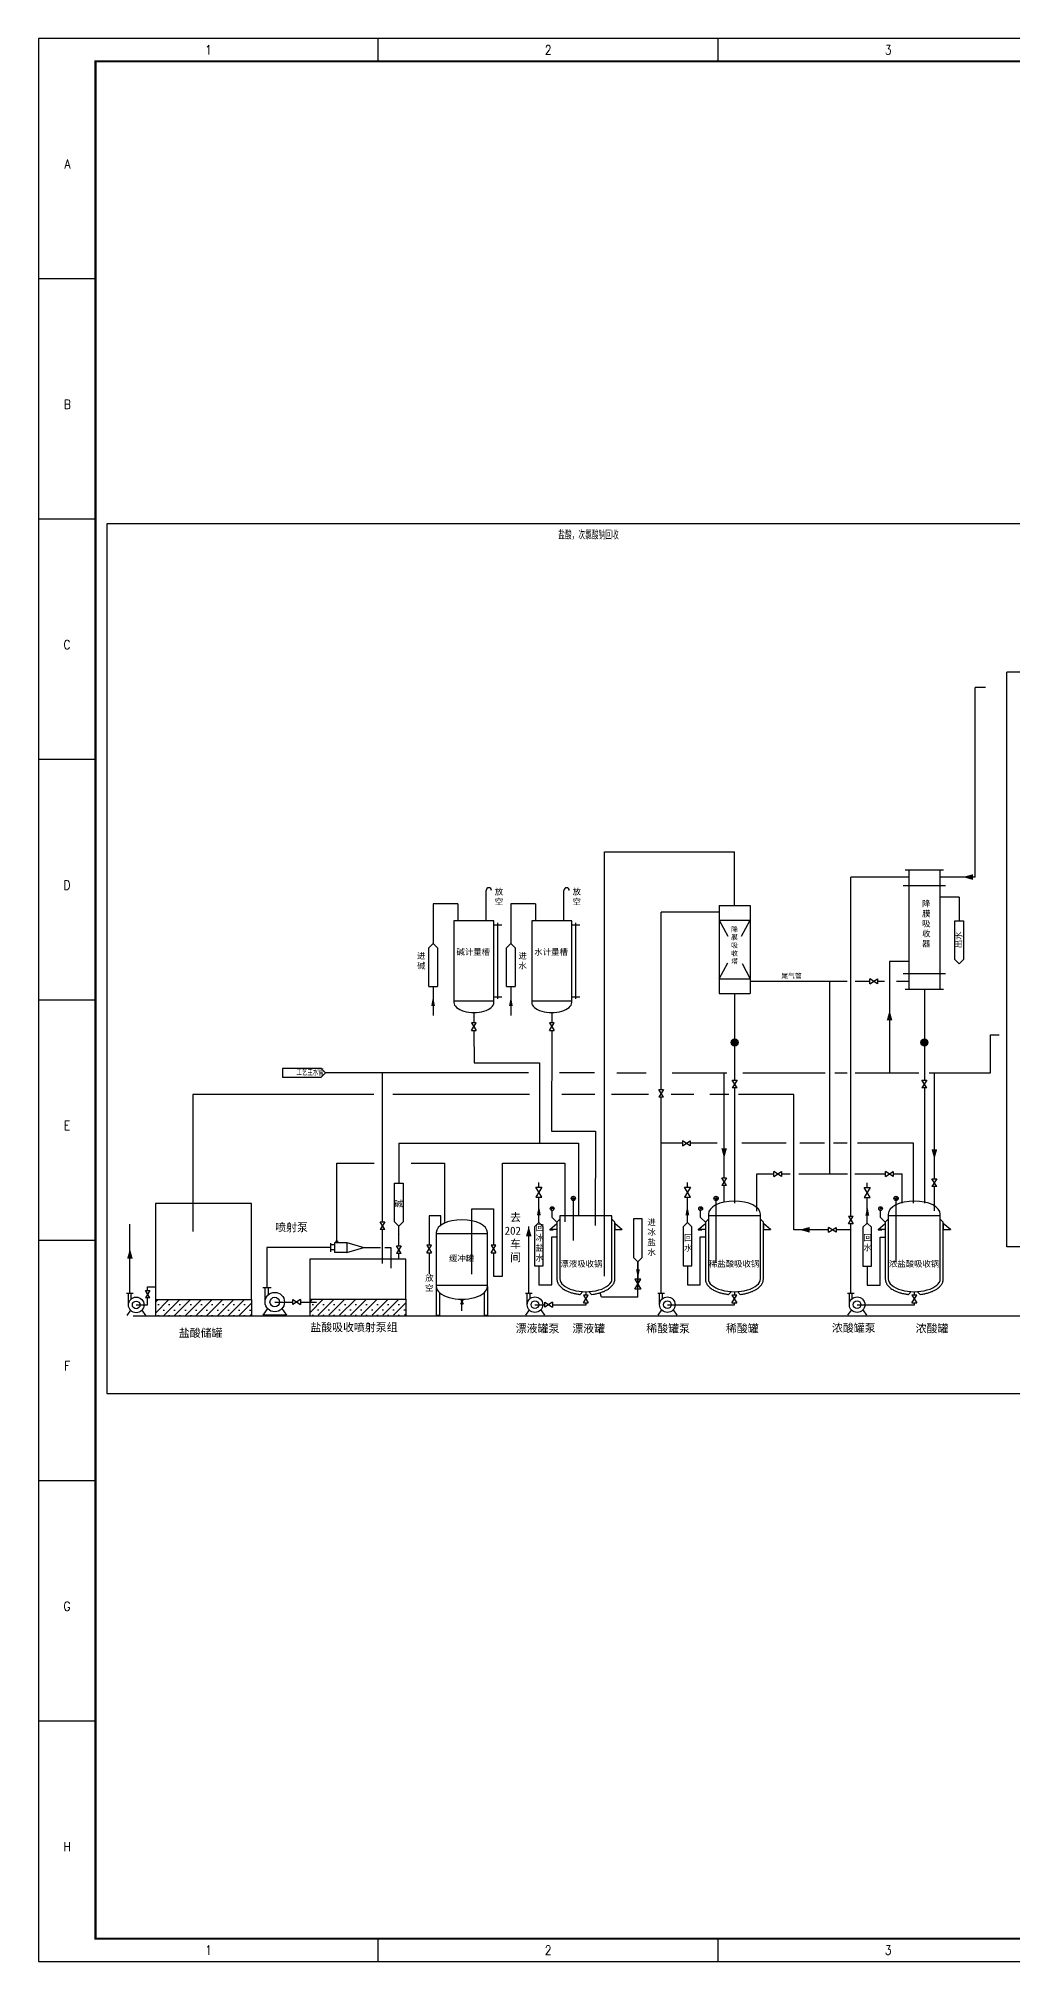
# Model space of a CAD drawing. Header units: millimetres. Extents: x 166235 to 642180, y -176646 to -48310.
# Drawn here: x 166235 to 208832, y -132410 to -48310 of the extents above; entities that cross this region are included whole.
import ezdxf
from ezdxf.enums import TextEntityAlignment as Align

# ---------------------------------------------------------------- set-up
doc = ezdxf.new("R2010")
doc.units = ezdxf.units.MM
doc.header["$LTSCALE"] = 1000
doc.linetypes.add('CENTER', pattern=[50.8, 31.75, -6.35, 6.35, -6.35])
doc.linetypes.add('CONTINOUS', pattern=[0])
doc.layers.add('C', color=1, linetype='CENTER', lineweight=25)
doc.layers.add('主物料走向', color=1, linetype='Continuous', lineweight=53)
for name, color, linetype in [('L', 2, 'CENTER'), ('R', 1, 'Continuous'), ('辅助物料管线', 3, 'Continuous'), ('辅助管线', 3, 'Continuous')]:
    doc.layers.add(name, color=color, linetype=linetype)
doc.styles.add('C', font='complex.shx', dxfattribs={"height": 4})
doc.styles.add('HZ', font='txt.shx', dxfattribs={"width": 0.8, "bigfont": 'hhztxt.shx'})
doc.styles.get("Standard").update_dxf_attribs({"font": 'simplex.shx', "bigfont": 'hhztxt.shx'})
doc.styles.add('图签', font='', dxfattribs={"width": 0.8, "height": 3})
doc.styles.get('图签').set_extended_font_data('SimSun')

# ---------------------------------------------------------------- blocks, each defined once
blk = doc.blocks.new('A0横向')
at = {"layer": 'C', "color": 0, "linetype": 'CONTINOUS'}
for p, q in [((427297884.15, 4237221679.93), (427297884.15, 4237221689.93)), ((427298032.78, 4237221679.93), (427298032.78, 4237221689.93)), ((427298181.4, 4237221679.93), (427298181.4, 4237221689.93)), ((427298330.03, 4237221679.93), (427298330.03, 4237221689.93)), ((427298478.65, 4237221679.93), (427298478.65, 4237221689.93)), ((427298627.28, 4237221679.93), (427298627.28, 4237221689.93)), ((427298775.9, 4237221679.93), (427298775.9, 4237221689.93)), ((427297760.53, 4237221584.81), (427297735.53, 4237221584.81)), ((427298924.53, 4237221584.81), (427298914.53, 4237221584.81)), ((427297760.53, 4237221479.68), (427297735.53, 4237221479.68)), ((427298924.53, 4237221479.68), (427298914.53, 4237221479.68)), ((427297760.53, 4237221374.56), (427297735.53, 4237221374.56)), ((427298924.53, 4237221374.56), (427298914.53, 4237221374.56)), ((427297760.53, 4237221269.43), (427297735.53, 4237221269.43)), ((427298924.53, 4237221269.43), (427298914.53, 4237221269.43)), ((427297760.53, 4237221164.31), (427297735.53, 4237221164.31)), ((427298924.53, 4237221164.31), (427298914.53, 4237221164.31)), ((427297760.53, 4237221059.18), (427297735.53, 4237221059.18)), ((427298924.53, 4237221059.18), (427298914.53, 4237221059.18)), ((427297760.53, 4237220954.06), (427297735.53, 4237220954.06)), ((427298924.53, 4237220954.06), (427298914.53, 4237220954.06)), ((427297884.15, 4237220848.93), (427297884.15, 4237220858.93)), ((427298032.78, 4237220848.93), (427298032.78, 4237220858.93)), ((427298181.4, 4237220848.93), (427298181.4, 4237220858.93)), ((427298330.03, 4237220848.93), (427298330.03, 4237220858.93)), ((427298478.65, 4237220848.93), (427298478.65, 4237220858.93)), ((427298627.28, 4237220848.93), (427298627.28, 4237220858.93)), ((427298775.9, 4237220848.93), (427298775.9, 4237220858.93))]:
    blk.add_line(p, q, dxfattribs=at)
blk.add_lwpolyline([(427297735.53, 4237220848.93), (427298924.53, 4237220848.93), (427298924.53, 4237221689.93), (427297735.53, 4237221689.93)], close=True, dxfattribs=at)
at = {"layer": 'C', "color": 0, "linetype": 'CONTINOUS', "const_width": 1}
blk.add_lwpolyline([(427297760.53, 4237220858.93), (427298914.53, 4237220858.93), (427298914.53, 4237221679.93), (427297760.53, 4237221679.93)], close=True, dxfattribs=at)
at = {"layer": 'C', "color": 0, "linetype": 'CONTINOUS', "style": 'C', "width": 0.85}
for s, p in [('1', (427297809.84, 4237221684.93)), ('2', (427297958.46, 4237221684.93)), ('3', (427298107.09, 4237221684.93)), ('4', (427298255.71, 4237221684.93)), ('5', (427298404.34, 4237221684.93)), ('6', (427298552.96, 4237221684.93)), ('7', (427298701.59, 4237221684.93)), ('8', (427298850.21, 4237221684.93)), ('A', (427297748.19, 4237221635.06)), ('A', (427298919.53, 4237221635.06)), ('B', (427297748.19, 4237221529.93)), ('B', (427298919.53, 4237221529.93)), ('C', (427297748.03, 4237221424.81)), ('C', (427298919.53, 4237221424.81)), ('D', (427297748.03, 4237221319.68)), ('D', (427298919.53, 4237221319.68)), ('E', (427297748.03, 4237221214.56)), ('E', (427298919.53, 4237221214.56)), ('F', (427297748.03, 4237221109.43)), ('F', (427298919.53, 4237221109.43)), ('G', (427297748.03, 4237221004.31)), ('G', (427298919.53, 4237221004.31)), ('H', (427297748.03, 4237220899.18)), ('H', (427298919.53, 4237220899.18)), ('1', (427297809.84, 4237220853.93)), ('2', (427297958.46, 4237220853.93)), ('3', (427298107.09, 4237220853.93)), ('4', (427298255.71, 4237220853.93)), ('5', (427298404.34, 4237220853.93)), ('6', (427298552.96, 4237220853.93)), ('7', (427298701.59, 4237220853.93)), ('8', (427298850.21, 4237220853.93))]:
    blk.add_text(s, height=4, dxfattribs=at).set_placement(p, align=Align.MIDDLE)

msp = doc.modelspace()

# ---------------------------------------------------------------- hatches: boundary and pattern name
h = msp.add_hatch()
h.set_pattern_fill('LINE', color=256, scale=14, angle=45, style=0)
h.set_pattern_definition([(45, (64146.66, 103976.652), (-31.4308964, 31.4308964), [])])
h.paths.add_polyline_path([(196832, -92217, 1), (196527, -92217, 1)])
h = msp.add_hatch()
h.set_pattern_fill('LINE', color=256, scale=14, angle=45, style=0)
h.set_pattern_definition([(45, (72443.83, 103976.652), (-31.4308964, 31.4308964), [])])
h.paths.add_polyline_path([(204825, -92217, 1), (205129, -92217, 1)])
h = msp.add_hatch()
h.set_pattern_fill('SACNCR', color=256, scale=140, style=0)
h.set_pattern_definition([(45, (19903.94, -104154.6), (-235.7317, 235.7317), []), (45, (20139.68, -104154.6), (-235.7317, 235.7317), [0, -333.375])])
h.paths.add_polyline_path([(175549, -103455), (171349, -103455), (171349, -104155), (175549, -104155)])
h = msp.add_hatch()
h.set_pattern_fill('SACNCR', color=256, scale=140, style=0)
h.set_pattern_definition([(45, (26652.35, -104144.1), (-235.7317, 235.7317), []), (45, (26888.08, -104144.1), (-235.7317, 235.7317), [0, -333.375])])
h.paths.add_polyline_path([(182298, -103444), (178098, -103444), (178098, -104144), (182298, -104144)])

# ---------------------------------------------------------------- linework, layer by layer
at = {"color": 1}
for p, q in [((222241, -76026), (208576, -76026)), ((208576, -101153), (208576, -76026)), ((190981, -102444), (190981, -83873)), ((190981, -83873), (196680, -83873)), ((196680, -86231), (196680, -83873)), ((201762, -99816), (201762, -84983)), ((204301, -84983), (201762, -84983)), ((193465, -94267), (193465, -86523)), ((196004, -86523), (193465, -86523)), ((201601, -89545), (197355, -89545)), ((200828, -89545), (200828, -97968)), ((202588, -89545), (201947, -89545)), ((203229, -89545), (202924, -89545)), ((204301, -89545), (203758, -89545)), ((204977, -89892), (204977, -92064)), ((196680, -90070), (196680, -92064)), ((196680, -92369), (196680, -93859)), ((196680, -92369), (196680, -93859)), ((204977, -92369), (204977, -93859)), ((180897, -94499), (172990, -94499)), ((172990, -94499), (172990, -100481)), ((187714, -94499), (181738, -94499)), ((187714, -94499), (185923, -94499)), ((190566, -94499), (189121, -94499)), ((192913, -94499), (191297, -94499)), ((193465, -103175), (193465, -94603)), ((194888, -94499), (193903, -94499)), ((196430, -94499), (195596, -94499)), ((196680, -94195), (196680, -99244)), ((199264, -94499), (196855, -94499)), ((199264, -100408), (199264, -94499)), ((204977, -94195), (204977, -99244)), ((194399, -96626), (193465, -96626)), ((195004, -96626), (194735, -96626)), ((195910, -96626), (195004, -96626)), ((198937, -96626), (196996, -96626)), ((200616, -96626), (199535, -96626)), ((201602, -96626), (201006, -96626)), ((204502, -96626), (202047, -96626)), ((204502, -99244), (204502, -96626)), ((197649, -99599), (197649, -97968)), ((197649, -97968), (198399, -97968)), ((198735, -97968), (199112, -97968)), ((199488, -97968), (201614, -97968)), ((201938, -97968), (203281, -97968)), ((203617, -97968), (204008, -97968)), ((204008, -99244), (204008, -97968)), ((170235, -103186), (170235, -100163)), ((187674, -103175), (187674, -100260)), ((200779, -100408), (199264, -100408)), ((201762, -100408), (201115, -100408)), ((201762, -103175), (201762, -100152)), ((209233, -101152), (208576, -101153)), ((187947, -103684), (188382, -103684)), ((188718, -103684), (190185, -103684)), ((193738, -103684), (196678, -103685))]:
    msp.add_line(p, q, dxfattribs=at)
at = {"color": 3}
for p, q in [((207651, -76688), (207204, -76688)), ((207204, -84983), (207204, -76688)), ((207204, -84983), (205653, -84983)), ((184569, -86148), (183492, -86150)), ((183492, -86150), (183492, -87887)), ((184569, -86148), (184569, -86898)), ((187971, -86148), (186895, -86150)), ((186895, -86150), (186895, -87887)), ((187971, -86148), (187971, -86898)), ((206499, -85867), (206499, -86897)), ((202756, -89545), (202756, -89545)), ((202756, -89545), (202756, -89545)), ((185278, -91530), (185278, -91530)), ((185278, -91530), (185278, -91530)), ((188681, -91530), (188681, -91530)), ((188681, -91530), (188681, -91530)), ((185278, -91698), (185283, -93108)), ((188681, -91698), (188675, -96089)), ((185283, -93108), (188140, -93108)), ((188140, -93108), (188140, -96625)), ((181283, -100062), (181283, -93542)), ((196680, -94027), (196680, -94027)), ((196680, -94027), (196680, -94027)), ((204977, -94027), (204977, -94027)), ((204977, -94027), (204977, -94027)), ((193465, -94435), (193465, -94435)), ((193465, -94435), (193465, -94435)), ((181998, -96625), (189854, -96625)), ((181998, -96625), (181998, -98371)), ((188675, -96089), (190593, -96091)), ((189854, -96625), (189854, -99793)), ((190593, -96091), (190587, -100217)), ((194567, -96626), (194567, -96626)), ((194567, -96626), (194567, -96626)), ((186527, -97497), (189252, -97497)), ((186527, -102432), (186527, -97497)), ((189252, -97497), (189252, -100060)), ((196220, -98309), (196220, -98309)), ((196220, -98309), (196220, -98309)), ((198567, -97968), (198567, -97968)), ((198567, -97968), (198567, -97968)), ((203449, -97968), (203449, -97968)), ((203449, -97968), (203449, -97968)), ((205414, -98353), (205414, -98354)), ((205414, -98353), (205414, -98354)), ((185191, -102355), (185191, -99488)), ((185191, -99488), (186137, -99488)), ((186137, -99488), (186137, -101076)), ((201762, -99984), (201762, -99984)), ((201762, -99984), (201762, -99984)), ((181283, -100229), (181283, -100230)), ((181283, -100229), (181283, -100230)), ((188683, -102819), (188683, -100712)), ((188683, -100712), (188905, -100712)), ((195176, -102819), (195176, -100712)), ((195176, -100712), (195398, -100712)), ((200947, -100408), (200947, -100408)), ((200947, -100408), (200947, -100408)), ((203046, -102833), (203046, -100726)), ((203046, -100726), (203268, -100726)), ((178999, -101187), (176228, -101187)), ((180461, -101184), (181195, -101184)), ((181381, -101184), (181646, -101184)), ((181646, -101184), (181646, -102080)), ((181998, -101280), (181998, -101280)), ((181998, -101280), (181998, -101280)), ((183318, -101244), (183318, -101244)), ((183318, -101244), (183318, -101244)), ((186137, -101244), (186137, -101244)), ((186137, -101244), (186137, -101244)), ((186137, -101412), (186137, -102432)), ((186137, -102432), (186527, -102432)), ((188118, -101980), (188118, -102819)), ((194611, -101980), (194611, -102819)), ((202481, -101994), (202481, -102833)), ((188118, -102819), (188683, -102819)), ((190174, -103437), (190174, -103437)), ((190174, -103437), (190174, -103437)), ((190859, -103353), (190801, -103161)), ((192450, -103353), (190859, -103353)), ((194611, -102819), (195176, -102819)), ((196667, -103437), (196667, -103437)), ((196667, -103437), (196667, -103437)), ((202481, -102833), (203046, -102833)), ((204536, -103437), (204536, -103437)), ((204536, -103437), (204536, -103437)), ((177526, -103569), (177526, -103569)), ((177526, -103569), (177526, -103569)), ((188550, -103684), (188550, -103684)), ((188550, -103684), (188550, -103684))]:
    msp.add_line(p, q, dxfattribs=at)
for p, q in [((204136, -84660), (205818, -84660)), ((204301, -84660), (204301, -89892)), ((205653, -84660), (205653, -89892)), ((204049, -85357), (205905, -85357)), ((196004, -86231), (196004, -90070)), ((196004, -86231), (197355, -86231)), ((197355, -86231), (197355, -90070)), ((184403, -86898), (184403, -90468)), ((186153, -86898), (184403, -86898)), ((186153, -90468), (186153, -86898)), ((187806, -86898), (187806, -90468)), ((189556, -86898), (187806, -86898)), ((189556, -90468), (189556, -86898)), ((196004, -86864), (197355, -86864)), ((196004, -86864), (196376, -87571)), ((196984, -87571), (197355, -86864)), ((206310, -86897), (206688, -86897)), ((206310, -88590), (206310, -86897)), ((206688, -86897), (206688, -88590)), ((183492, -87887), (183303, -88076)), ((183303, -89769), (183303, -88076)), ((183492, -87887), (183681, -88076)), ((183681, -88076), (183681, -89769)), ((186895, -87887), (186706, -88076)), ((186706, -89769), (186706, -88076)), ((186895, -87887), (187084, -88076)), ((187084, -88076), (187084, -89769)), ((196004, -89438), (196376, -88730)), ((197003, -88767), (197355, -89438)), ((206499, -88779), (206310, -88590)), ((206499, -88779), (206688, -88590)), ((183303, -89769), (183681, -89769)), ((186706, -89769), (187084, -89769)), ((196004, -89438), (197355, -89438)), ((204049, -89196), (205905, -89196)), ((204136, -89892), (205818, -89892)), ((184403, -90398), (186153, -90398)), ((187806, -90398), (189556, -90398)), ((196004, -90070), (197355, -90070)), ((178593, -93353), (176900, -93353)), ((176900, -93353), (176900, -93731)), ((176900, -93731), (178593, -93731)), ((178782, -93542), (178593, -93353)), ((178782, -93542), (178593, -93731)), ((181809, -100064), (181809, -98371)), ((181809, -98371), (182187, -98371)), ((182187, -98371), (182187, -100064)), ((188249, -98989), (187987, -98551)), ((187987, -98551), (188249, -98551)), ((188249, -98551), (187987, -98989)), ((187987, -98989), (188249, -98989)), ((189720, -99036), (189533, -99036)), ((189626, -100871), (189626, -99129)), ((194743, -98989), (194480, -98551)), ((194480, -98551), (194743, -98551)), ((194743, -98551), (194480, -98989)), ((194480, -98989), (194743, -98989)), ((195962, -99036), (195775, -99036)), ((195868, -101832), (195868, -99129)), ((202612, -99003), (202350, -98565)), ((202350, -98565), (202612, -98565)), ((202612, -98565), (202350, -99003)), ((202350, -99003), (202612, -99003)), ((203831, -99036), (203644, -99036)), ((203738, -101832), (203738, -99129)), ((175549, -99255), (171349, -99255)), ((171349, -99255), (171349, -104155)), ((175549, -103455), (175549, -99255)), ((181998, -100253), (181809, -100064)), ((181998, -100253), (182187, -100064)), ((183824, -99797), (183318, -99797)), ((183318, -99797), (183318, -101076)), ((183824, -100219), (183824, -99797)), ((188699, -99873), (188699, -99566)), ((188905, -100078), (188699, -99873)), ((189036, -99947), (188905, -100078)), ((188905, -100078), (188905, -102549)), ((191311, -99793), (189036, -99793)), ((189036, -99793), (189036, -102549)), ((191311, -102549), (191311, -99793)), ((191311, -99947), (191442, -100078)), ((191442, -102549), (191442, -100078)), ((192639, -99924), (192261, -99924)), ((192261, -99924), (192261, -101618)), ((192639, -101618), (192639, -99924)), ((195193, -99873), (195193, -99566)), ((195398, -100078), (195193, -99873)), ((195529, -99947), (195398, -100078)), ((195398, -100078), (195398, -102549)), ((195529, -99723), (195529, -102549)), ((197804, -99793), (195529, -99793)), ((197804, -102549), (197804, -99723)), ((197804, -99947), (197936, -100078)), ((197936, -102549), (197936, -100078)), ((203062, -99873), (203062, -99566)), ((203268, -100078), (203062, -99873)), ((203399, -99947), (203268, -100078)), ((203268, -100078), (203268, -102549)), ((203399, -99723), (203399, -102549)), ((205674, -99793), (203399, -99793)), ((205674, -102549), (205674, -99723)), ((205674, -99947), (205805, -100078)), ((205805, -102549), (205805, -100078)), ((179227, -100901), (179336, -100901)), ((179251, -100965), (179251, -100901)), ((179315, -100965), (179315, -100901)), ((183632, -100532), (183632, -102884)), ((185872, -100588), (183632, -100588)), ((185872, -102884), (185872, -100532)), ((188118, -100097), (187929, -100286)), ((187929, -100286), (187929, -101980)), ((188118, -100097), (188307, -100286)), ((188307, -101980), (188307, -100286)), ((194611, -100097), (194422, -100286)), ((194422, -100286), (194422, -101980)), ((194611, -100097), (194800, -100286)), ((194800, -101980), (194800, -100286)), ((202481, -100112), (202292, -100301)), ((202292, -100301), (202292, -101994)), ((202481, -100112), (202670, -100301)), ((202670, -101994), (202670, -100301)), ((182298, -101694), (178098, -101694)), ((178098, -101694), (178098, -104144)), ((178999, -101001), (178999, -101374)), ((179190, -101070), (178999, -101070)), ((179190, -101288), (178999, -101288)), ((179715, -100965), (180461, -101184)), ((179715, -101402), (180461, -101184)), ((182298, -103444), (182298, -101694)), ((183318, -101412), (183318, -102355)), ((192450, -101807), (192261, -101618)), ((192450, -101807), (192639, -101618)), ((187929, -101980), (188307, -101980)), ((192581, -102569), (192319, -102569)), ((192319, -102569), (192581, -103006)), ((192319, -103006), (192581, -102569)), ((194422, -101980), (194800, -101980)), ((202292, -101994), (202670, -101994)), ((170091, -103186), (170379, -103186)), ((170168, -103694), (170168, -103186)), ((170168, -103442), (170168, -103186)), ((170280, -103186), (170280, -103440)), ((171010, -103069), (171010, -102907)), ((171010, -102907), (171349, -102907)), ((171010, -103694), (171010, -103384)), ((176048, -102933), (176409, -102933)), ((176145, -103569), (176145, -102933)), ((176145, -103254), (176145, -102933)), ((176285, -102933), (176285, -103251)), ((183632, -102828), (185872, -102828)), ((183632, -102884), (183632, -104144)), ((183772, -103155), (183772, -104144)), ((185732, -103155), (185732, -104144)), ((185872, -102884), (185872, -104144)), ((187530, -103175), (187819, -103175)), ((187608, -103684), (187608, -103175)), ((187608, -103432), (187608, -103175)), ((187720, -103175), (187720, -103430)), ((190042, -103114), (189921, -103236)), ((190305, -103114), (190426, -103236)), ((192581, -103006), (192319, -103006)), ((193321, -103175), (193610, -103175)), ((193398, -103684), (193398, -103175)), ((193398, -103432), (193398, -103175)), ((193510, -103175), (193510, -103430)), ((196536, -103114), (196414, -103236)), ((196798, -103114), (196920, -103236)), ((201618, -103175), (201907, -103175)), ((201695, -103684), (201695, -103175)), ((201695, -103432), (201695, -103175)), ((201807, -103175), (201807, -103430)), ((204405, -103114), (204283, -103236)), ((204668, -103114), (204789, -103236)), ((170256, -103918), (170094, -104155)), ((170381, -104165), (241585, -104165)), ((170508, -103694), (171010, -103694)), ((170760, -103918), (170922, -104155)), ((171349, -103455), (175549, -103455)), ((171349, -103455), (171349, -104155)), ((171349, -103455), (171349, -104155)), ((175549, -103455), (175549, -104155)), ((175549, -103455), (175549, -104155)), ((176254, -103849), (176052, -104144)), ((177087, -104144), (176052, -104144)), ((176884, -103849), (177087, -104144)), ((178098, -103444), (182298, -103444)), ((178098, -103444), (178098, -104144)), ((178098, -103444), (178098, -104144)), ((182298, -103444), (182298, -104144)), ((182298, -103444), (182298, -104144)), ((183632, -104144), (183772, -104144)), ((185732, -104144), (185872, -104144)), ((187695, -103908), (187533, -104144)), ((188200, -103908), (188361, -104144)), ((193486, -103908), (193324, -104144)), ((193990, -103908), (194152, -104144)), ((201783, -103908), (201621, -104144)), ((202287, -103908), (202449, -104144))]:
    msp.add_line(p, q)
at = {"color": 0, "lineweight": -2}
for p, q in [((202924, -89650), (202588, -89440)), ((202588, -89650), (202924, -89440)), ((202924, -89650), (202588, -89440)), ((202588, -89650), (202924, -89440)), ((185173, -91362), (185383, -91698)), ((185173, -91698), (185383, -91362)), ((185173, -91362), (185383, -91698)), ((185173, -91698), (185383, -91362)), ((188576, -91362), (188786, -91698)), ((188576, -91698), (188786, -91362)), ((188576, -91362), (188786, -91698)), ((188576, -91698), (188786, -91362)), ((196785, -93859), (196575, -94195)), ((196785, -94195), (196575, -93859)), ((196785, -93859), (196575, -94195)), ((196785, -94195), (196575, -93859)), ((205082, -93859), (204872, -94195)), ((205082, -94195), (204872, -93859)), ((205082, -93859), (204872, -94195)), ((205082, -94195), (204872, -93859)), ((193570, -94267), (193360, -94603)), ((193570, -94603), (193360, -94267)), ((193570, -94267), (193360, -94603)), ((193570, -94603), (193360, -94267)), ((194735, -96731), (194399, -96521)), ((194399, -96731), (194735, -96521)), ((194735, -96731), (194399, -96521)), ((194399, -96731), (194735, -96521)), ((196326, -98477), (196115, -98141)), ((196326, -98477), (196115, -98141)), ((196325, -98141), (196116, -98477)), ((196325, -98141), (196116, -98477)), ((198399, -98074), (198735, -97863)), ((198399, -98074), (198735, -97863)), ((198735, -98073), (198399, -97864)), ((198735, -98073), (198399, -97864)), ((203281, -98074), (203617, -97863)), ((203281, -98074), (203617, -97863)), ((203617, -98073), (203281, -97864)), ((203617, -98073), (203281, -97864)), ((205519, -98185), (205309, -98521)), ((205519, -98521), (205309, -98185)), ((205519, -98185), (205309, -98521)), ((205519, -98521), (205309, -98185)), ((181388, -100062), (181178, -100398)), ((181388, -100398), (181178, -100062)), ((181388, -100062), (181178, -100398)), ((181388, -100398), (181178, -100062)), ((201657, -100152), (201867, -99816)), ((201657, -99816), (201867, -100152)), ((201657, -100152), (201867, -99816)), ((201657, -99816), (201867, -100152)), ((201115, -100513), (200779, -100303)), ((200779, -100513), (201115, -100303)), ((201115, -100513), (200779, -100303)), ((200779, -100513), (201115, -100303)), ((182103, -101112), (181893, -101448)), ((182103, -101448), (181893, -101112)), ((182103, -101112), (181893, -101448)), ((182103, -101448), (181893, -101112)), ((183213, -101076), (183423, -101412)), ((183213, -101412), (183423, -101076)), ((183213, -101076), (183423, -101412)), ((183213, -101412), (183423, -101076)), ((186031, -101412), (186242, -101076)), ((186031, -101412), (186242, -101076)), ((186032, -101076), (186241, -101412)), ((186032, -101076), (186241, -101412)), ((171108, -103069), (170911, -103384)), ((171108, -103384), (170911, -103069)), ((190068, -103605), (190279, -103269)), ((190068, -103605), (190279, -103269)), ((190069, -103269), (190278, -103605)), ((190069, -103269), (190278, -103605)), ((196562, -103269), (196772, -103605)), ((196562, -103605), (196772, -103269)), ((196562, -103269), (196772, -103605)), ((196562, -103605), (196772, -103269)), ((204431, -103269), (204641, -103605)), ((204431, -103605), (204641, -103269)), ((204431, -103269), (204641, -103605)), ((204431, -103605), (204641, -103269)), ((177694, -103463), (177358, -103674)), ((177694, -103463), (177358, -103674)), ((177358, -103464), (177694, -103673)), ((177358, -103464), (177694, -103673)), ((184699, -103655), (184804, -103487)), ((184699, -103487), (184804, -103655)), ((188382, -103579), (188718, -103789)), ((188718, -103579), (188382, -103789)), ((188382, -103579), (188718, -103789)), ((188718, -103579), (188382, -103789))]:
    msp.add_line(p, q, dxfattribs=at)
at = {"color": 5}
for p, q in [((179282, -100901), (179282, -97497)), ((179282, -97497), (180912, -97497)), ((182534, -97497), (183997, -97497)), ((183997, -97497), (183997, -100119))]:
    msp.add_line(p, q, dxfattribs=at)
at = {"color": 3, "lineweight": -3, "ltscale": 1.5}
msp.add_lwpolyline([(169230, -107562), (210211, -107562), (210211, -69536), (169230, -69536)], close=True, dxfattribs=at)
for points in [[(206656, -84983, 0, 247, 0), (207099, -84983, 247, 247, 0)], [(183492, -90191, 0, 166, 0), (183492, -90629, 166, 166, 0)], [(186895, -90191, 0, 166, 0), (186894, -90629, 166, 166, 0)], [(203454, -90808, 0, 247, 0), (203454, -91251, 247, 247, 0)], [(196220, -97288, 0, 247, 0), (196220, -96845, 247, 247, 0)], [(205414, -97333, 0, 247, 0), (205414, -96890, 247, 247, 0)], [(181283, -99699, 0, 55.4, 0), (181283, -99554, 55.4, 55.4, 0)], [(188118, -99335, 0, 166, 0), (188118, -99773, 166, 166, 0)], [(194611, -99335, 0, 166, 0), (194611, -99773, 166, 166, 0)], [(202481, -99349, 0, 166, 0), (202481, -99787, 166, 166, 0)], [(181998, -100749, 0, 55.4, 0), (181998, -100604, 55.4, 55.4, 0)], [(187674, -100260, 0, 247, 0), (187674, -100702, 247, 247, 0)], [(199516, -100408, 0, 247, 0), (199959, -100408, 247, 247, 0)], [(170235, -101232, 0, 247, 0), (170235, -101674, 247, 247, 0)], [(192450, -102569, 0, 166, 0), (192450, -102131, 166, 166, 0)]]:
    msp.add_lwpolyline(points, format="xyseb")
at = {"color": 0, "lineweight": -2}
for points in [[(202588, -89650), (202588, -89440)], [(202588, -89650), (202588, -89440)], [(202924, -89440), (202924, -89650)], [(202924, -89440), (202924, -89650)], [(185383, -91362), (185173, -91362)], [(185383, -91362), (185173, -91362)], [(188786, -91362), (188576, -91362)], [(188786, -91362), (188576, -91362)], [(185173, -91698), (185383, -91698)], [(185173, -91698), (185383, -91698)], [(188576, -91698), (188786, -91698)], [(188576, -91698), (188786, -91698)], [(196575, -93859), (196785, -93859)], [(196575, -93859), (196785, -93859)], [(204872, -93859), (205082, -93859)], [(204872, -93859), (205082, -93859)], [(193360, -94267), (193570, -94267)], [(193360, -94267), (193570, -94267)], [(193570, -94603), (193360, -94603)], [(193570, -94603), (193360, -94603)], [(196785, -94195), (196575, -94195)], [(196785, -94195), (196575, -94195)], [(205082, -94195), (204872, -94195)], [(205082, -94195), (204872, -94195)], [(194399, -96521), (194399, -96731)], [(194399, -96542), (194399, -96710)], [(194735, -96521), (194735, -96731)], [(194735, -96521), (194735, -96731)], [(196115, -98141), (196325, -98141)], [(196115, -98141), (196325, -98141)], [(198399, -98074), (198399, -97864)], [(198399, -98074), (198399, -97864)], [(198735, -97863), (198735, -98073)], [(198735, -97863), (198735, -98073)], [(203281, -98074), (203281, -97864)], [(203281, -98074), (203281, -97864)], [(203617, -97863), (203617, -98073)], [(203617, -97863), (203617, -98073)], [(205309, -98185), (205519, -98185)], [(205309, -98185), (205519, -98185)], [(196326, -98477), (196116, -98477)], [(196326, -98477), (196116, -98477)], [(205519, -98521), (205309, -98521)], [(205519, -98521), (205309, -98521)], [(181178, -100062), (181388, -100062)], [(181178, -100062), (181388, -100062)], [(201657, -99816), (201867, -99816)], [(201657, -99816), (201867, -99816)], [(181388, -100398), (181178, -100398)], [(181388, -100398), (181178, -100398)], [(200779, -100513), (200779, -100303)], [(200779, -100513), (200779, -100303)], [(201115, -100303), (201115, -100513)], [(201115, -100303), (201115, -100513)], [(201867, -100152), (201657, -100152)], [(201867, -100152), (201657, -100152)], [(181893, -101112), (182103, -101112)], [(181893, -101112), (182103, -101112)], [(182103, -101448), (181893, -101448)], [(182103, -101448), (181893, -101448)], [(183423, -101076), (183213, -101076)], [(183423, -101076), (183213, -101076)], [(183213, -101412), (183423, -101412)], [(183213, -101412), (183423, -101412)], [(186031, -101412), (186241, -101412)], [(186031, -101412), (186241, -101412)], [(186242, -101076), (186032, -101076)], [(186242, -101076), (186032, -101076)], [(170911, -103069), (171108, -103069)], [(171108, -103384), (170911, -103384)], [(190279, -103269), (190069, -103269)], [(190279, -103269), (190069, -103269)], [(196772, -103269), (196562, -103269)], [(196772, -103269), (196562, -103269)], [(204641, -103269), (204431, -103269)], [(204641, -103269), (204431, -103269)], [(177358, -103674), (177358, -103464)], [(177358, -103674), (177358, -103464)], [(177694, -103463), (177694, -103673)], [(177694, -103463), (177694, -103673)], [(184699, -103487), (184804, -103487)], [(184804, -103655), (184699, -103655)], [(188382, -103789), (188382, -103579)], [(188382, -103789), (188382, -103579)], [(188718, -103579), (188718, -103789)], [(188718, -103579), (188718, -103789)], [(190068, -103605), (190278, -103605)], [(190068, -103605), (190278, -103605)], [(196562, -103605), (196772, -103605)], [(196562, -103605), (196772, -103605)], [(204431, -103605), (204641, -103605)], [(204431, -103605), (204641, -103605)]]:
    msp.add_lwpolyline(points, dxfattribs=at)
at = {"color": 4}
for points in [[(188905, -100392), (188596, -100392), (188596, -100406), (188750, -100406), (188750, -100392), (188596, -100392), (188905, -100134), (188905, -100392)], [(191442, -100392), (191752, -100392), (191752, -100406), (191597, -100406), (191597, -100392), (191752, -100392), (191442, -100134), (191442, -100392)], [(195398, -100392), (195089, -100392), (195089, -100406), (195244, -100406), (195244, -100392), (195089, -100392), (195398, -100134), (195398, -100392)], [(197936, -100392), (198245, -100392), (198245, -100406), (198090, -100406), (198090, -100392), (198245, -100392), (197936, -100134), (197936, -100392)], [(203268, -100392), (202958, -100392), (202958, -100406), (203113, -100406), (203113, -100392), (202958, -100392), (203268, -100134), (203268, -100392)], [(205805, -100392), (206114, -100392), (206114, -100406), (205960, -100406), (205960, -100392), (206114, -100392), (205805, -100134), (205805, -100392)]]:
    msp.add_lwpolyline(points, dxfattribs=at)
msp.add_lwpolyline([(179715, -100965), (179715, -101402), (179190, -101402), (179190, -100965)], close=True)
for centre, radius in [((196680, -92217), 152), ((204977, -92217), 152), ((189626, -99036), 93.4), ((195868, -99036), 93.4), ((203738, -99036), 93.4), ((188699, -99484), 82.3), ((195193, -99484), 82.3), ((203062, -99484), 82.3), ((170508, -103694), 340), ((176569, -103569), 425), ((176569, -103569), 209), ((187947, -103684), 340), ((193738, -103684), 340), ((202035, -103684), 340), ((170508, -103694), 167), ((187947, -103684), 167), ((193738, -103684), 167), ((202035, -103684), 167)]:
    msp.add_circle(centre, radius)
for centre, major_axis, start_param, end_param in [((185278, -90468), (-875, 0), 0, 3.141593), ((188681, -90468), (-875, 0), 0, 3.141593), ((196667, -99723), (-1138, 0), 3.141593, 6.283185), ((204536, -99723), (-1138, 0), 3.141593, 6.283185), ((184752, -100532), (-1120, 0), 3.141593, 6.283185), ((190174, -102549), (-1138, 0), 0, 3.141593), ((196667, -102549), (-1138, 0), 0, 3.141593), ((204536, -102549), (-1138, 0), 0, 3.141593), ((184752, -102884), (-1120, 0), 0, 3.141593)]:
    msp.add_ellipse(centre, major_axis=major_axis, ratio=0.5, start_param=start_param, end_param=end_param)
for points, knots in [([(188905, -102549), (188905, -102566), (188906, -102582), (188910, -102616), (188913, -102632), (188921, -102665), (188926, -102681), (188937, -102712), (188944, -102728), (188959, -102758), (188967, -102773), (188985, -102802), (188995, -102816), (189021, -102851), (189039, -102872), (189078, -102911), (189098, -102930), (189142, -102965), (189166, -102983), (189215, -103015), (189240, -103031), (189308, -103069), (189352, -103090), (189445, -103128), (189493, -103145), (189594, -103176), (189646, -103189), (189754, -103212), (189809, -103221), (189883, -103231), (189902, -103234), (189921, -103236)], [0, 0, 0, 0, 0.060391, 0.060391, 0.120781, 0.120781, 0.181172, 0.181172, 0.241563, 0.241563, 0.301953, 0.301953, 0.362344, 0.362344, 0.455769, 0.455769, 0.549194, 0.549194, 0.642619, 0.642619, 0.736044, 0.736044, 0.87991, 0.87991, 1.023776, 1.023776, 1.167643, 1.167643, 1.311509, 1.311509, 1.359235, 1.359235, 1.359235, 1.359235]), ([(190426, -103236), (190468, -103231), (190508, -103226), (190604, -103210), (190658, -103199), (190763, -103173), (190813, -103158), (190911, -103124), (190958, -103106), (191047, -103065), (191089, -103042), (191167, -102994), (191203, -102967), (191260, -102920), (191281, -102900), (191321, -102857), (191339, -102835), (191368, -102794), (191379, -102775), (191400, -102736), (191409, -102716), (191424, -102675), (191430, -102654), (191438, -102611), (191441, -102590), (191442, -102562), (191442, -102555), (191442, -102549)], [1.782353, 1.782353, 1.782353, 1.782353, 1.886973, 1.886973, 2.030839, 2.030839, 2.174706, 2.174706, 2.318572, 2.318572, 2.462438, 2.462438, 2.606304, 2.606304, 2.7059, 2.7059, 2.805495, 2.805495, 2.883731, 2.883731, 2.961966, 2.961966, 3.040202, 3.040202, 3.118437, 3.118437, 3.141593, 3.141593, 3.141593, 3.141593]), ([(195398, -102549), (195398, -102566), (195399, -102582), (195403, -102616), (195406, -102632), (195414, -102665), (195419, -102681), (195431, -102712), (195437, -102728), (195452, -102758), (195460, -102773), (195478, -102802), (195488, -102816), (195515, -102851), (195533, -102872), (195571, -102911), (195592, -102930), (195636, -102965), (195659, -102983), (195708, -103015), (195734, -103031), (195802, -103069), (195846, -103090), (195938, -103128), (195987, -103145), (196087, -103176), (196140, -103189), (196247, -103212), (196302, -103221), (196377, -103231), (196395, -103234), (196414, -103236)], [0, 0, 0, 0, 0.060391, 0.060391, 0.120781, 0.120781, 0.181172, 0.181172, 0.241563, 0.241563, 0.301953, 0.301953, 0.362344, 0.362344, 0.455769, 0.455769, 0.549194, 0.549194, 0.642619, 0.642619, 0.736044, 0.736044, 0.87991, 0.87991, 1.023776, 1.023776, 1.167643, 1.167643, 1.311509, 1.311509, 1.359235, 1.359235, 1.359235, 1.359235]), ([(196920, -103236), (196961, -103231), (197002, -103226), (197097, -103210), (197151, -103199), (197256, -103173), (197307, -103158), (197404, -103124), (197451, -103106), (197540, -103065), (197582, -103042), (197660, -102994), (197697, -102967), (197753, -102920), (197774, -102900), (197814, -102857), (197832, -102835), (197861, -102794), (197873, -102775), (197893, -102736), (197902, -102716), (197917, -102675), (197923, -102654), (197931, -102611), (197934, -102590), (197935, -102562), (197936, -102555), (197936, -102549)], [1.782353, 1.782353, 1.782353, 1.782353, 1.886973, 1.886973, 2.030839, 2.030839, 2.174706, 2.174706, 2.318572, 2.318572, 2.462438, 2.462438, 2.606304, 2.606304, 2.7059, 2.7059, 2.805495, 2.805495, 2.883731, 2.883731, 2.961966, 2.961966, 3.040202, 3.040202, 3.118437, 3.118437, 3.141593, 3.141593, 3.141593, 3.141593]), ([(203268, -102549), (203268, -102566), (203269, -102582), (203273, -102616), (203276, -102632), (203283, -102665), (203288, -102681), (203300, -102712), (203307, -102728), (203322, -102758), (203330, -102773), (203348, -102802), (203358, -102816), (203384, -102851), (203402, -102872), (203440, -102911), (203461, -102930), (203505, -102965), (203528, -102983), (203577, -103015), (203603, -103031), (203671, -103069), (203715, -103090), (203808, -103128), (203856, -103145), (203957, -103176), (204009, -103189), (204116, -103212), (204171, -103221), (204246, -103231), (204265, -103234), (204283, -103236)], [0, 0, 0, 0, 0.060391, 0.060391, 0.120781, 0.120781, 0.181172, 0.181172, 0.241563, 0.241563, 0.301953, 0.301953, 0.362344, 0.362344, 0.455769, 0.455769, 0.549194, 0.549194, 0.642619, 0.642619, 0.736044, 0.736044, 0.87991, 0.87991, 1.023776, 1.023776, 1.167643, 1.167643, 1.311509, 1.311509, 1.359235, 1.359235, 1.359235, 1.359235]), ([(204789, -103236), (204830, -103231), (204871, -103226), (204966, -103210), (205020, -103199), (205125, -103173), (205176, -103158), (205274, -103124), (205321, -103106), (205409, -103065), (205451, -103042), (205530, -102994), (205566, -102967), (205622, -102920), (205644, -102900), (205683, -102857), (205702, -102835), (205730, -102794), (205742, -102775), (205763, -102736), (205771, -102716), (205786, -102675), (205792, -102654), (205801, -102611), (205804, -102590), (205805, -102562), (205805, -102555), (205805, -102549)], [1.782353, 1.782353, 1.782353, 1.782353, 1.886973, 1.886973, 2.030839, 2.030839, 2.174706, 2.174706, 2.318572, 2.318572, 2.462438, 2.462438, 2.606304, 2.606304, 2.7059, 2.7059, 2.805495, 2.805495, 2.883731, 2.883731, 2.961966, 2.961966, 3.040202, 3.040202, 3.118437, 3.118437, 3.141593, 3.141593, 3.141593, 3.141593])]:
    msp.add_open_spline(points, degree=3, knots=knots)
at = {"layer": 'L', "color": 0}
for p, q in [((186153, -87073), (186503, -87073)), ((186328, -90310), (186328, -86985)), ((189556, -87073), (189906, -87073)), ((189731, -90310), (189731, -86985)), ((186153, -90223), (186503, -90223)), ((189556, -90223), (189906, -90223))]:
    msp.add_line(p, q, dxfattribs=at)
at = {"layer": '主物料走向', "color": 3, "lineweight": -2}
for p, q in [((185278, -90905), (185278, -91362)), ((188681, -90905), (188681, -91362))]:
    msp.add_line(p, q, dxfattribs=at)
at = {"layer": '主物料走向', "lineweight": -3}
for p, q in [((190174, -103118), (190174, -103269)), ((196667, -103118), (196667, -103269)), ((204536, -103118), (204536, -103269)), ((190185, -103684), (190185, -103605)), ((196678, -103684), (196678, -103605)), ((202035, -103684), (204548, -103684)), ((204548, -103684), (204548, -103605))]:
    msp.add_line(p, q, dxfattribs=at)
at = {"layer": '辅助物料管线'}
for p, q in [((206499, -85867), (205653, -85867)), ((204301, -88673), (203454, -88673)), ((203454, -88673), (203454, -93542)), ((183492, -89769), (183492, -91041)), ((186895, -89769), (186894, -91041)), ((207863, -93542), (207863, -91886)), ((207863, -91886), (208244, -91886)), ((187658, -93542), (178782, -93542)), ((190558, -93542), (189027, -93542)), ((191533, -93542), (192816, -93542)), ((193942, -93542), (196343, -93542)), ((196220, -98141), (196220, -93542)), ((197036, -93542), (200637, -93542)), ((201055, -93542), (201601, -93542)), ((201951, -93542), (204738, -93542)), ((205193, -93542), (207863, -93542)), ((205414, -98185), (205414, -93542)), ((188118, -98551), (188118, -98337)), ((194611, -98551), (194611, -98337)), ((202481, -98565), (202481, -98351)), ((188118, -100097), (188118, -98989)), ((194611, -100097), (194611, -98989)), ((196220, -99200), (196220, -98477)), ((202481, -100112), (202481, -99003)), ((205414, -99580), (205414, -98521)), ((192450, -103353), (192450, -101807)), ((192450, -101807), (192450, -102915))]:
    msp.add_line(p, q, dxfattribs=at)
at = {"layer": '辅助管线'}
for p, q in [((185813, -86555), (185814, -85568)), ((189215, -86555), (189217, -85568)), ((185814, -86898), (185813, -86555)), ((189217, -86898), (189215, -86555)), ((181283, -101886), (181283, -100398)), ((181998, -101112), (181998, -100253)), ((176228, -101187), (176228, -102933)), ((181998, -101694), (181998, -101448)), ((176569, -103569), (177358, -103569)), ((177694, -103569), (178398, -103569)), ((184752, -103487), (184752, -103444)), ((184752, -103571), (184752, -103571)), ((184752, -103955), (184752, -103655))]:
    msp.add_line(p, q, dxfattribs=at)
for centre in [(185930, -85568), (189333, -85568)]:
    msp.add_arc(centre, 116, 0, 180, dxfattribs=at)

# ---------------------------------------------------------------- block references
at = {"xscale": 100, "yscale": 100, "zscale": 100}
msp.add_blockref('A0横向', (-42729607318, -423722217303), dxfattribs=at)

# ---------------------------------------------------------------- texts
at = {"style": 'HZ', "width": 0.7}
msp.add_text('工艺主水管', height=262.5, dxfattribs=at).set_placement((177515, -93659))
for s, insert, char_height, width, attachment_point in [('{\\fSimSun|b0|i0|c134|p54;放空}', (186189, -85495), 262.5, 323.4, 1), ('{\\fSimSun|b0|i0|c134|p54;放空}', (189592, -85495), 262.5, 323.4, 1), ('{\\fSimSun|b0|i0|c134|p54;降膜吸收器}', (204876, -86016), 262.5, 293.81, 1), ('{\\fSimSun|b0|i0|c134|p54;降膜吸收塔}', (196528, -87165), 210, 290.53, 1), ('{\\fSimSun|b0|i0|c134|p54;进碱}', (182790, -88295), 262.5, 323.4, 1), ('{\\fSimSun|b0|i0|c134|p54;碱计量槽}', (184514, -88126), 262.5, 2053.08, 1), ('{\\fSimSun|b0|i0|c134|p54;进水}', (187224, -88295), 262.5, 323.4, 1), ('{\\fSimSun|b0|i0|c134|p54;水计量槽}', (187916, -88126), 262.5, 2053.08, 1), ('{\\fSimSun|b0|i0|c134|p54;尾气管}', (198726, -89199), 210, 1537.48, 1), ('{\\fSimSun|b0|i0|c134|p54;碱}', (182172, -99137), 262.5, 323.4, 3), ('RI', (189590, -99042), 70, 51.39, 1), ('T', (189601, -98956), 70, 132.89, 1), ('RI', (195832, -99042), 70, 51.39, 1), ('T', (195844, -98956), 70, 132.89, 1), ('RI', (203701, -99042), 70, 51.39, 1), ('T', (203713, -98956), 70, 132.89, 1), ('{\\fSimSun|b0|i0|c134|p2;喷射泵}', (178019, -100127), 350, 1521.69, 3), ('{\\fSimSun|b0|i0|c134|p2;去202车间}', (187336, -99689), 350, 307.93, 3), ('PI', (188659, -99439), 87.5, 122.89, 1), ('{\\fSimSun|b0|i0|c134|p54;进冰盐水}', (192863, -99946), 262.5, 444.53, 1), ('PI', (195152, -99439), 87.5, 122.89, 1), ('PI', (203021, -99439), 87.5, 122.89, 1), ('{\\fSimSun|b0|i0|c134|p54;回冰盐水}', (187971, -100192), 262.5, 444.53, 1), ('{\\fSimSun|b0|i0|c134|p54;回水}', (194465, -100631), 262.5, 444.53, 1), ('{\\fSimSun|b0|i0|c134|p54;回水}', (202312, -100623), 262.5, 444.53, 1), ('{\\fSimSun|b0|i0|c134|p54;缓冲罐}', (184189, -101529), 262.5, 5.093170329928398e-11, 1), ('{\\fSimSun|b0|i0|c134|p54;漂液吸收锅}', (189061, -101767), 262.5, 2351.32, 1), ('{\\fSimSun|b0|i0|c134|p54;稀盐酸吸收锅}', (195555, -101767), 262.5, 2351.32, 1), ('{\\fSimSun|b0|i0|c134|p54;浓盐酸吸收锅}', (203424, -101767), 262.5, 2351.32, 1), ('{\\fSimSun|b0|i0|c134|p54;放空}', (183146, -102382), 262.5, 323.4, 1), ('{\\fSimSun|b0|i0|c134|p2;盐酸储罐}', (172372, -104746), 350, 2460.17, 1), ('{\\fSimSun|b0|i0|c134|p2;盐酸吸收喷射泵组}', (178122, -104499), 350, 4534.06, 1), ('{\\fSimSun|b0|i0|c134|p2;漂液罐泵}', (187106, -104549), 350, 2035.28, 1), ('{\\fSimSun|b0|i0|c134|p2;漂液罐}', (189579, -104549), 350, 1713.25, 1), ('{\\fSimSun|b0|i0|c134|p2;稀酸罐泵}', (192814, -104549), 350, 4534.06, 1), ('{\\fSimSun|b0|i0|c134|p2;稀酸罐}', (196298, -104549), 350, 4534.06, 1), ('{\\fSimSun|b0|i0|c134|p2;浓酸罐泵}', (200933, -104527), 350, 2166.73, 1), ('{\\fSimSun|b0|i0|c134|p2;浓酸罐}', (204595, -104549), 350, 4534.06, 1)]:
    msp.add_mtext(s, dxfattribs=dict(insert=insert, char_height=char_height, width=width, attachment_point=attachment_point))
at = {"insert": (206343, -88095), "char_height": 262.5, "width": 757.14, "attachment_point": 1, "rotation": 90}
msp.add_mtext('{\\fSimSun|b0|i0|c134|p54;出水}', dxfattribs=at)
at = {"layer": 'R', "style": '图签', "width": 0.6}
msp.add_text('盐酸，次氯酸钠回收', height=350, dxfattribs=at).set_placement((188964, -70180))

doc.saveas('drawing.dxf')
